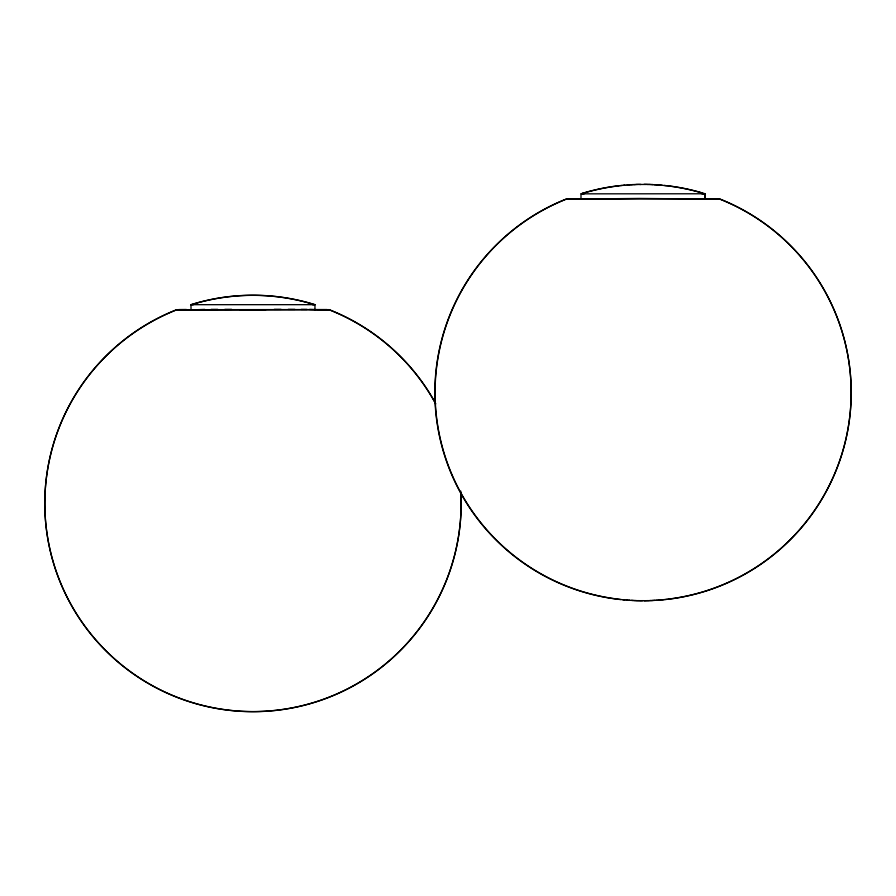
<?xml version="1.0" encoding="UTF-8"?>
<svg xmlns="http://www.w3.org/2000/svg" width="896" height="896" viewBox="0 0 896 896"><rect width="100%" height="100%" fill="white"/><g stroke="black" fill="none" stroke-linecap="round" stroke-linejoin="round"><path stroke-width="1.34" d="M435.781 403.827A208.174 208.174 0 0 0 329.213 309.691L176.971 310.094M327.152 309.546L176.736 309.691A208.174 208.174 0 0 0 52.326 558.858A208.174 208.174 0 0 0 287.034 708.77A208.174 208.174 0 0 0 460.79 491.12M581.381 198.89L566.787 198.89A208.174 208.174 0 0 0 618.408 599.312L620.57 599.558M566.955 198.822L566.877 198.856A208.174 208.174 0 0 0 618.408 599.2L623.829 599.883M611.643 198.912L567.022 199.192L639.397 198.43L718.995 199.192L705.006 199.192L705.006 193.771L581.123 193.838L584.125 193.883M581 199.192L581 193.782L581.661 193.682M191.072 310.195L190.949 304.685L193.2 304.002A208.174 208.174 0 0 1 312.738 304.002L314.955 304.674L314.955 310.094M582.131 193.435L582.994 193.267M581.851 193.514L582.456 193.435M582.691 193.256L583.262 193.088A208.174 208.174 0 0 1 618.408 185.786L619.494 185.662M186.413 309.49L178.752 309.568M281.075 309.355L274.266 309.355M204.758 309.411L192.259 309.859M294.885 309.389L288.176 309.366M306.958 309.422L301.168 309.4M666.557 599.334L662.222 599.883M665.482 599.558L667.643 599.2A208.174 208.174 0 0 0 719.264 198.789M621.656 185.427L618.408 185.886A208.174 208.174 0 0 0 583.262 193.189M620.57 185.64L624.904 185.114M664.395 599.57L658.426 600.197M217.739 309.378L211.03 309.389M622.742 185.416L628.163 184.856M661.147 599.872L656.253 600.342M627.077 185.035L628.712 184.822M231.65 309.355L224.829 309.366M628.712 184.923L630.885 184.677M657.339 600.174L651.358 600.6M629.25 184.878L631.434 184.654M240.072 309.691L265.843 309.691M655.166 600.309L653.531 600.398M631.434 184.755L633.058 184.565M631.971 184.722L633.606 184.542M652.994 600.432L648.76 600.69M633.606 184.643L636.776 184.419M634.144 184.621L635.208 184.576M567.022 199.192L681.968 198.834M717.853 199.338L718.894 198.744L704.637 198.878M650.843 600.522L649.802 600.555M635.734 184.554L637.818 184.386M649.275 600.566L648.234 600.701M637.291 184.509L638.333 184.374M718.894 199.293L704.883 199.293L704.883 193.827L701.882 193.872M648.234 600.6L647.192 600.723M638.333 184.475L639.374 184.363M190.949 304.685L314.955 304.674M647.718 600.611L645.635 600.746M327.04 309.691L329.213 309.792A208.174 208.174 0 0 1 435.142 402.763M638.859 184.464L646.15 184.453M646.677 600.634L644.594 600.757M639.901 184.453L640.942 184.442M312.626 304.774L314.832 304.741L312.738 304.102A208.174 208.174 0 0 0 193.2 304.102L191.072 304.752L193.278 304.786M645.109 600.656L644.067 600.768M644.067 600.667L641.458 600.656M567.123 198.755L581.123 199.293M326.144 310.094L328.944 309.59M642.51 600.768L640.416 600.645M679.28 198.934L718.995 199.192M644.067 184.33L645.109 184.341M683.906 198.946L705.006 199.192M640.942 600.757L638.859 600.622M645.635 184.341L647.718 184.475M639.901 600.746L637.818 600.6M646.677 184.363L648.76 184.509M178.864 309.702L176.736 309.792A208.174 208.174 0 0 0 52.102 558.163A208.174 208.174 0 0 0 285.421 709.128A208.174 208.174 0 0 0 460.914 493.674M638.333 600.712L635.208 600.522M648.234 184.386L651.358 184.598M637.291 600.69L636.25 600.656M649.275 184.419L650.317 184.453M328.944 310.094L309.501 309.434M635.734 600.645L633.606 600.454M650.843 184.475L652.994 184.666M567.123 199.293L568.165 199.338M634.693 600.6L631.971 600.376M651.907 184.52L654.629 184.755M633.058 600.533L631.434 600.342M654.08 184.621L655.166 184.778M631.434 600.443L629.798 600.242M655.166 184.677L656.802 184.878M655.715 184.71L658.974 185.035M629.798 600.342L628.712 600.174M629.25 600.309L627.077 600.051M657.339 184.822L658.426 184.901M627.626 600.197L626.539 600.006M658.974 184.934L666.557 185.763M660.061 185.125L662.222 185.315M624.904 599.872L625.99 600.074M624.904 599.973L622.742 599.67M664.395 185.427L667.643 185.886A208.174 208.174 0 0 1 702.8 193.189M704.178 193.514L705.006 193.771M704.883 193.827L702.8 193.088A208.174 208.174 0 0 0 667.643 185.786M719.163 198.856L719.264 198.89A208.174 208.174 0 0 1 667.643 599.312M176.971 309.602L177.072 310.195"/></g></svg>
